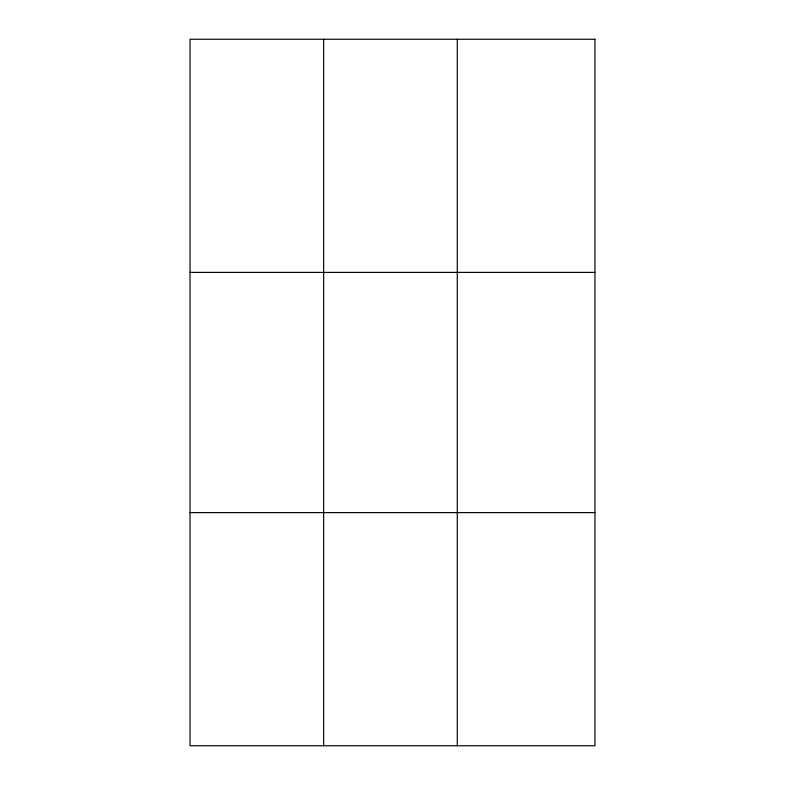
<?xml version="1.0" encoding="UTF-8"?>
<svg xmlns="http://www.w3.org/2000/svg" width="785" height="785" viewBox="0 0 785 785"><rect width="100%" height="100%" fill="white"/><g stroke="black" fill="none" stroke-linecap="round" stroke-linejoin="round"><path stroke-width="1.18" d="M323.665 39.25L323.665 745.75M457.282 39.25L457.282 745.75M190.048 272.395L594.952 272.395M190.048 512.605L594.952 512.605M594.952 39.25L594.952 745.75L190.048 745.75L190.048 39.25L594.952 39.25"/></g></svg>
